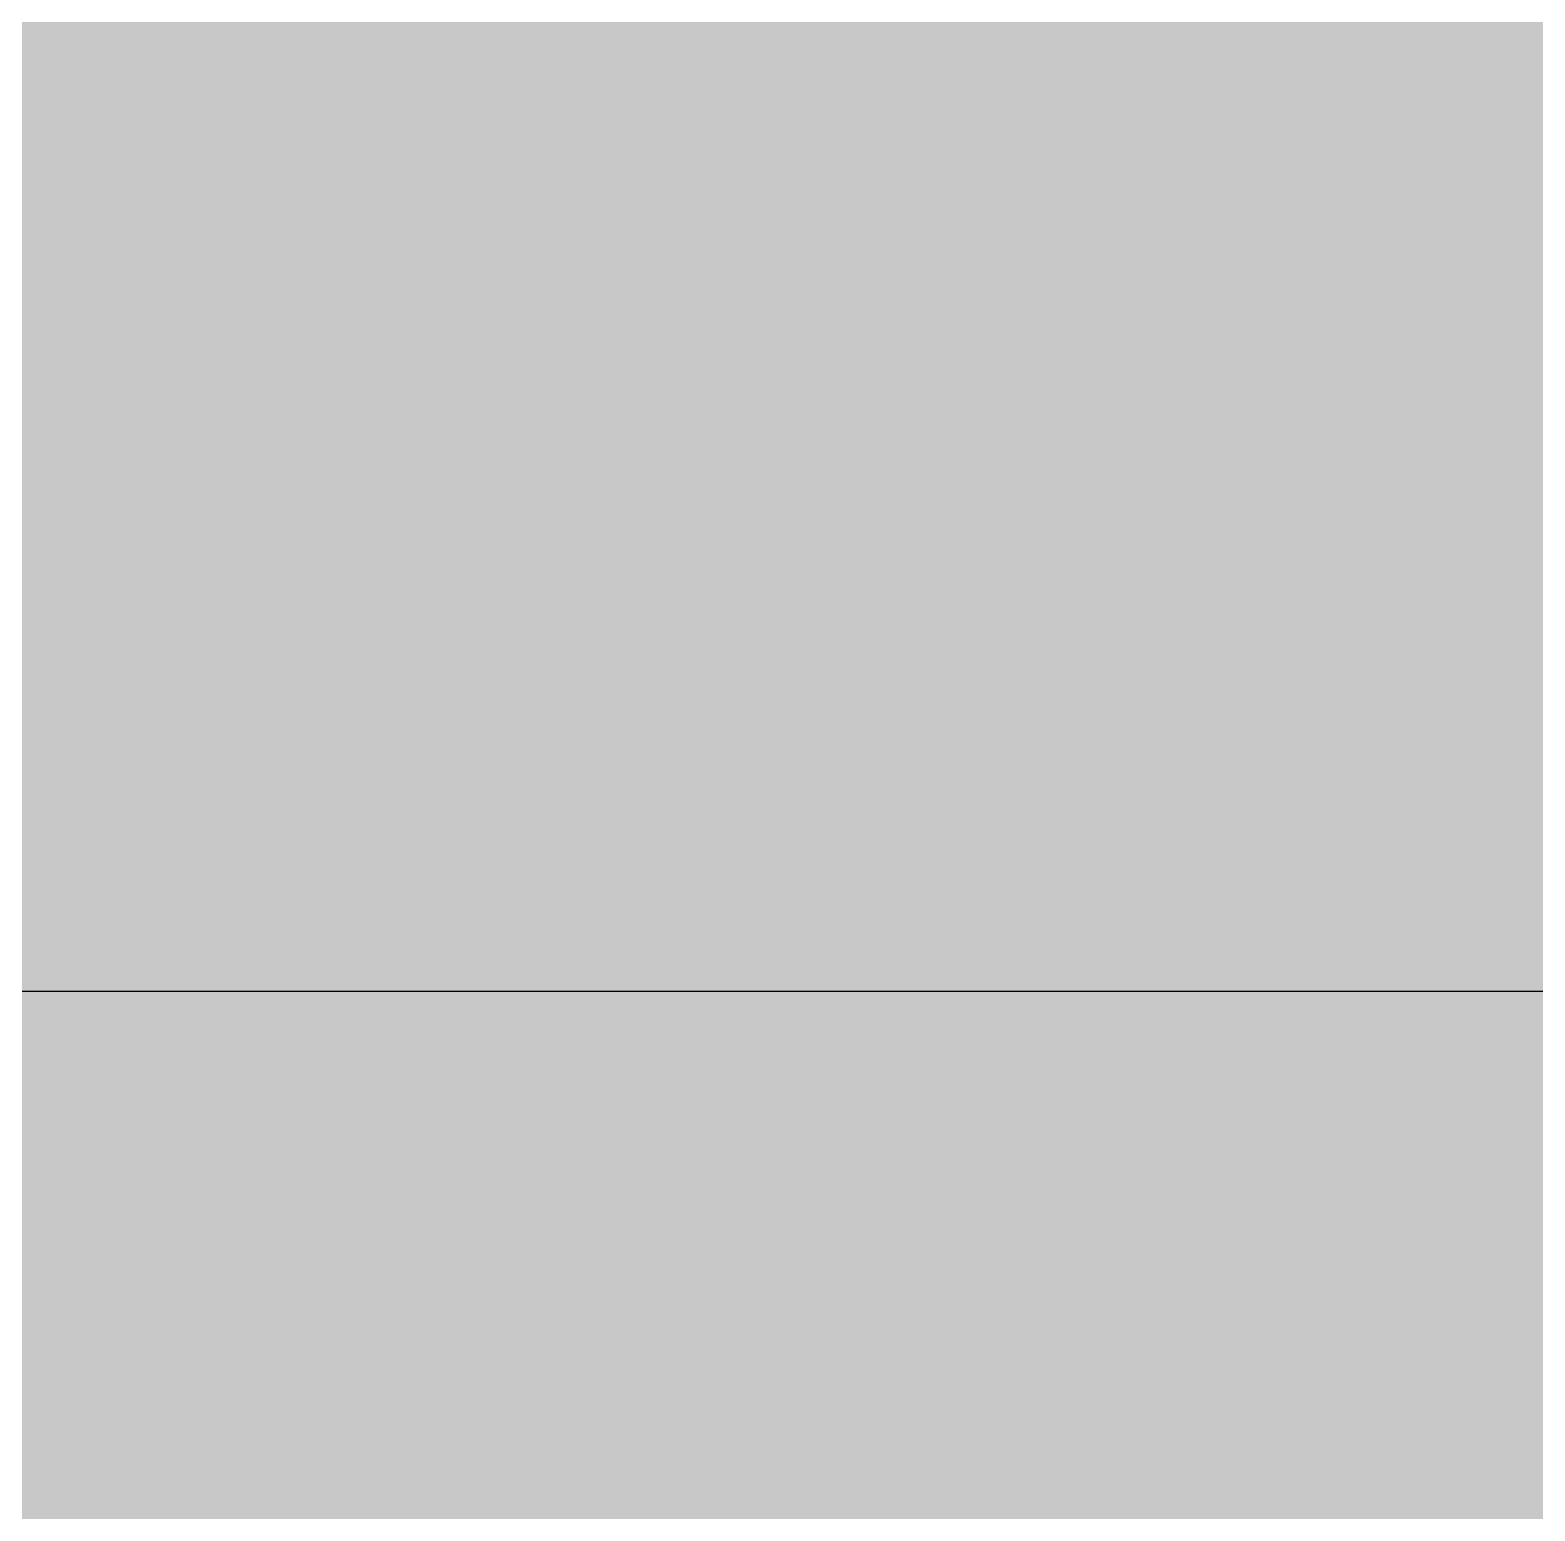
# Model space of a CAD drawing. Header units: inches. Extents: x 490210 to 494591, y -22449 to -22109.
# Drawn here: x 490543.470545 to 490543.471668, y -22398.2868 to -22398.285695 of the extents above; entities that cross this region are included whole.
import ezdxf

# ---------------------------------------------------------------- set-up
doc = ezdxf.new("R2010")
doc.units = ezdxf.units.IN
doc.header["$LTSCALE"] = 20
doc.header["$MEASUREMENT"] = 0
for name, color, linetype in [('dwgmodels.com', 143, 'Continuous'), ('hatch', 7, 'Continuous'), ('I-WALL-FULL', 7, 'Continuous')]:
    doc.layers.add(name, color=color, linetype=linetype)

# ---------------------------------------------------------------- blocks, each defined once
blk = doc.blocks.new('*U235')
at = {"layer": 'hatch', "true_color": 0xc7c8ca}
h = blk.add_hatch(color=9, dxfattribs=at)
h.dxf.hatch_style = 1
h.paths.add_polyline_path([(23.7071042, 13.7442737), (-23.7071042, 13.7442737), (-23.7071042, 12.3988527), (23.7071042, 12.3988527)])
h.paths.add_polyline_path([(23.7071042, 15), (-23.7071042, 15), (-23.7071042, 14.1927474), (23.7071042, 14.1927474)])
h.paths.add_polyline_path([(23.7071042, -14.1927474), (-23.7071042, -14.1927474), (-23.7071042, -15), (23.7071042, -15)])
h.paths.add_polyline_path([(23.7071042, -12.3988527), (-23.7071042, -12.3988527), (-23.7071042, -13.7442737), (23.7071042, -13.7442737)])
at = {"color": 0}
blk.add_lwpolyline([(-23.7071042, 15), (23.7071042, 15)], dxfattribs=at)
blk = doc.blocks.new('*U236')
at = {"layer": 'dwgmodels.com', "color": 0, "linetype": 'ByBlock', "lineweight": -2, "transparency": 16777216}
blk.add_blockref('*U235', (47.4142085, 0), dxfattribs=at)
blk = doc.blocks.new('Pine 1 Elev_130')
h = blk.add_hatch(color=256)
h.dxf.hatch_style = 1
h.set_gradient(color1=(0, 127, 31), one_color=1, tint=1, name='SPHERICAL')
h.paths.add_polyline_path([(-979.37299, 706.065091), (-960.068821, 560.522768), (-912.101174, 543.418598), (-841.264543, 681.958082), (-654.705892, 647.107442), (-621.035652, 576.377146), (-685.223302, 520.137472), (-525.630598, 378.328788), (-511.151994, 488.451604), (-390.480432, 543.254566), (-226.994851, 569.455369), (-205.544926, 497.019901), (-136.194111, 681.958082), (83.418709, 670.399058), (141.211055, 508.578925), (313.483743, 420.817892), (322.223166, 502.710483), (390.200698, 558.988304), (615.712915, 411.367445), (591.995165, 497.019901), (669.475055, 439.44222), (720.431501, 473.176107), (767.704877, 241.384803), (810.040154, 229.948803), (852.74164, 331.506182), (866.691911, 277.788503), (976.705268, 229.41093), (1095.328349, 223.377979), (1089.011245, 358.316861), (1180.126695, 240.053472), (1301.41242, 183.164821), (1281.803077, 234.075357), (1318.761568, 307.402511), (1445.75977, 270.269249), (1499.338806, 323.640744), (1423.508764, 377.686011), (1446.162219, 394.562252), (1601.680849, 442.082471), (1553.696036, 453.537067), (1638.732799, 543.65797), (1747.8478, 618.385597), (1576.742403, 591.881048), (1517.603476, 648.56895), (1387.378057, 561.418746), (1203.720468, 547.887521), (1158.695844, 601.704859), (1020.270778, 599.326869), (946.761967, 579.79035), (822.807876, 684.710389), (614.045902, 770.130149), (579.883568, 688.319574), (499.525505, 681.958082), (399.497064, 813.19575), (507.135784, 904.656567), (447.512394, 1046.054217), (287.3246, 1067.795634), (227.775596, 997.366222), (154.375503, 1011.727621), (106.180883, 958.210691), (66.683724, 973.875288), (-40.90922, 896.538881), (-222.88263, 959.364638), (-202.752583, 1077.852619), (-326.908852, 1063.392037), (-413.019447, 1135.028325), (-562.844672, 1101.61392), (-552.300907, 1190.53653), (-743.015648, 1126.964522), (-779.943621, 1229.433615), (-881.381586, 1308.85714), (-906.686241, 1345.661862), (-925.552724, 1367.173654), (-1136.007413, 1311.902226), (-1195.401922, 1165.802956), (-1268.973676, 1126.492453), (-1280.419612, 1081.331627), (-1440.100054, 1057.835924), (-1436.067941, 994.263439), (-1639.737322, 907.350224), (-1690.865429, 819.944435), (-1815.275373, 783.62275), (-1887.31172, 733.971543), (-1792.787857, 749.651875), (-1680.169076, 633.468929), (-1462.457872, 694.913287), (-1523.218035, 629.944144), (-1378.735264, 606.82705), (-1352.900369, 505.293513), (-1214.166315, 603.716161), (-1159.124351, 572.150933)])

msp = doc.modelspace()

# ---------------------------------------------------------------- linework, layer by layer
at = {"layer": 'I-WALL-FULL'}
msp.add_line((490361.0633573, -22398.2864122), (491867.9062002, -22398.2864122), dxfattribs=at)

# ---------------------------------------------------------------- block references
at = {"layer": 'dwgmodels.com', "linetype": 'Continuous', "lineweight": 0, "xscale": 0.03578529027638439, "yscale": 0.03578529027638439, "zscale": 0.03578529027638439}
msp.add_blockref('Pine 1 Elev_130', (490582.3107013, -22425.1015434, 6.93), dxfattribs=at)
at = {"layer": 'dwgmodels.com', "color": 7}
msp.add_blockref('*U236', (490472.3514775, -22413.2864122, 6.93), dxfattribs=at)

doc.saveas('drawing.dxf')
